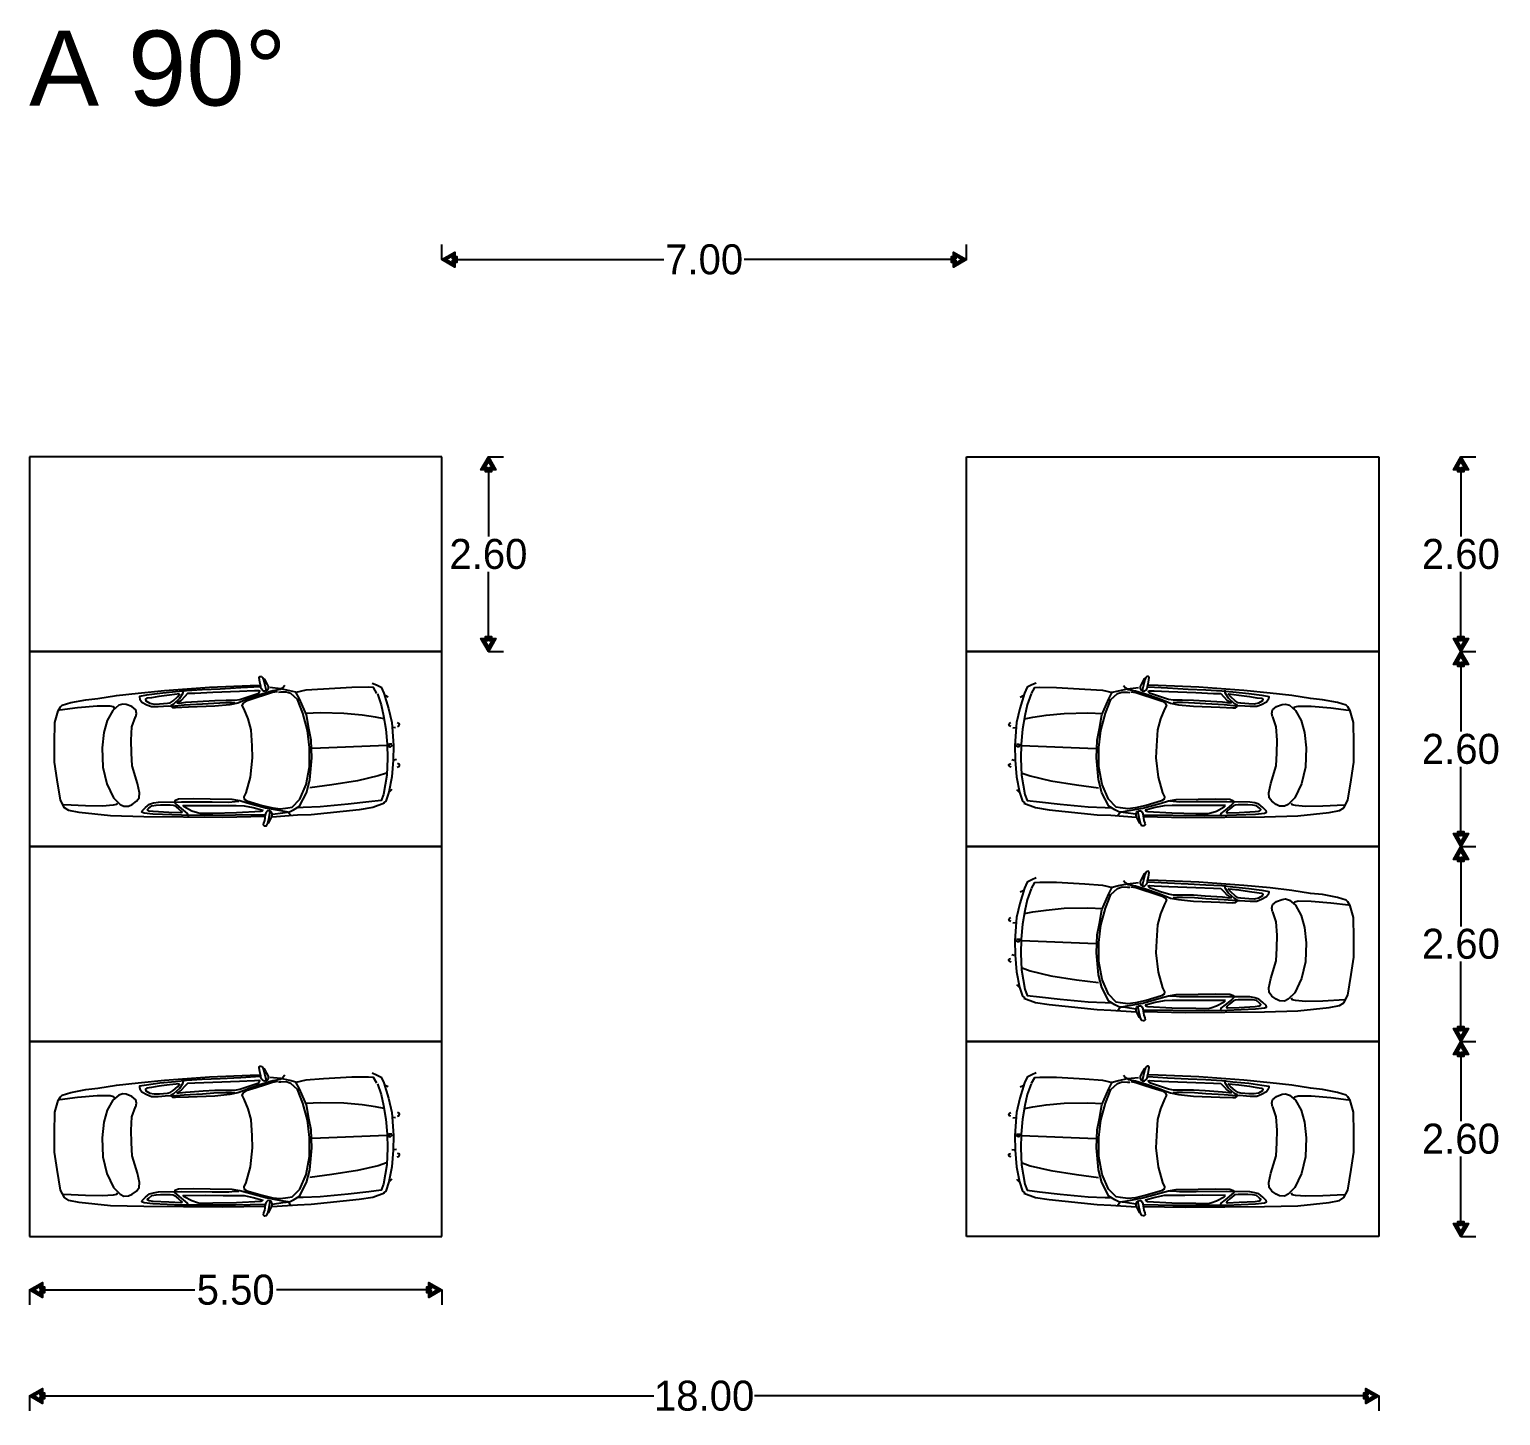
# Model space of a CAD drawing. Header units: millimetres. Extents: x 1475 to 1614, y 937 to 997.
# Drawn here: x 1485.83 to 1505.46, y 943.54 to 962.03 of the extents above; entities that cross this region are included whole.
import ezdxf

# ---------------------------------------------------------------- set-up
doc = ezdxf.new("R2010")
doc.units = ezdxf.units.MM
doc.styles.add('Century Gothic', font='GOTHIC.TTF')
doc.styles.get("Standard").update_dxf_attribs({"font": 'arial.ttf'})
doc.dimstyles.new('Mgc', dxfattribs={"dimscale": 50, "dimtxt": 0.008, "dimasz": 0.004, "dimexe": 0.004, "dimexo": 0, "dimgap": 0.0005, "dimtad": 0, "dimtih": 1, "dimtoh": 1, "dimzin": 1, "dimdsep": 46, "dimtxsty": 'Century Gothic', "dimblk": 'Flecha', "dimcen": 0, "dimclrd": 1, "dimclre": 1, "dimclrt": 256, "dimadec": 1, "dimazin": 0, "dimtfac": 1, "dimtofl": 0, "dimtmove": 0, "dimatfit": 3, "dimldrblk": 'Flecha', "dimfxl": 0, "dimfxlon": 1, "dimtolj": 1, "dimlwd": -1, "dimlwe": -1, "dimarcsym": 0})

# ---------------------------------------------------------------- blocks, each defined once
blk = doc.blocks.new('Flecha')
blk.add_hatch(color=256).paths.add_polyline_path([(-0.716, 0.05), (-1, 0.05), (-1, 0.2), (-0.866, 0.2), (-0.866, 0.5), (0, 0), (-0.866, -0.5), (-0.866, -0.2), (-1, -0.2), (-1, -0.05), (-0.716, -0.05), (-0.716, -0.24), (-0.3, 0), (-0.716, 0.24)])
blk.add_lwpolyline([(-0.716, 0.05), (-1, 0.05), (-1, 0.2), (-0.866, 0.2), (-0.866, 0.5), (0, 0), (-0.866, -0.5), (-0.866, -0.2), (-1, -0.2), (-1, -0.05), (-0.716, -0.05), (-0.716, -0.24), (-0.3, 0), (-0.716, 0.24), (-0.716, 0.05)])
blk = doc.blocks.new('*D36')
at = {"color": 1, "transparency": 16777216}
for p, q in [((1491.333, 958.956), (1491.333, 959.156)), ((1498.333, 958.956), (1498.333, 959.156)), ((1491.533, 958.956), (1494.297, 958.956)), ((1498.133, 958.956), (1495.369, 958.956))]:
    blk.add_line(p, q, dxfattribs=at)
at = {"layer": 'Defpoints', "color": 0, "transparency": 16777216}
for p in [(1491.333, 958.956), (1498.333, 958.956), (1498.333, 958.956)]:
    blk.add_point(p, dxfattribs=at)
at = {"color": 1, "transparency": 16777216, "xscale": 0.2, "yscale": 0.2, "zscale": 0.2, "rotation": 180}
blk.add_blockref('Flecha', (1491.333, 958.956), dxfattribs=at)
at = {"color": 1, "transparency": 16777216, "xscale": 0.2, "yscale": 0.2, "zscale": 0.2}
blk.add_blockref('Flecha', (1498.333, 958.956), dxfattribs=at)
at = {"transparency": 16777216, "insert": (1494.833, 958.956), "char_height": 0.4, "attachment_point": 5, "style": 'Century Gothic'}
blk.add_mtext('\\A1;7.00', dxfattribs=at)
blk = doc.blocks.new('*D37')
at = {"color": 1, "transparency": 16777216}
for p, q in [((1491.955, 956.326), (1492.155, 956.326)), ((1491.955, 956.126), (1491.955, 955.261)), ((1491.955, 953.926), (1491.955, 954.791)), ((1491.955, 953.726), (1492.155, 953.726))]:
    blk.add_line(p, q, dxfattribs=at)
at = {"layer": 'Defpoints', "color": 0, "transparency": 16777216}
for p in [(1491.333, 956.326), (1491.333, 953.726), (1491.955, 953.726)]:
    blk.add_point(p, dxfattribs=at)
at = {"color": 1, "transparency": 16777216, "xscale": 0.2, "yscale": 0.2, "zscale": 0.2}
for p, rotation in [((1491.955, 956.326), 90), ((1491.955, 953.726), 270)]:
    blk.add_blockref('Flecha', p, dxfattribs=dict(at, rotation=rotation))
at = {"transparency": 16777216, "insert": (1491.955, 955.026), "char_height": 0.4, "attachment_point": 5, "style": 'Century Gothic'}
blk.add_mtext('\\A1;2.60', dxfattribs=at)
blk = doc.blocks.new('*D38')
at = {"color": 1, "transparency": 16777216}
for p, q in [((1485.833, 945.212), (1485.833, 945.012)), ((1486.033, 945.212), (1488.039, 945.212)), ((1491.133, 945.212), (1489.128, 945.212)), ((1491.333, 945.212), (1491.333, 945.012))]:
    blk.add_line(p, q, dxfattribs=at)
at = {"layer": 'Defpoints', "color": 0, "transparency": 16777216}
for p in [(1485.833, 945.926), (1491.333, 945.926), (1491.333, 945.212)]:
    blk.add_point(p, dxfattribs=at)
at = {"color": 1, "transparency": 16777216, "xscale": 0.2, "yscale": 0.2, "zscale": 0.2, "rotation": 180}
blk.add_blockref('Flecha', (1485.833, 945.212), dxfattribs=at)
at = {"color": 1, "transparency": 16777216, "xscale": 0.2, "yscale": 0.2, "zscale": 0.2}
blk.add_blockref('Flecha', (1491.333, 945.212), dxfattribs=at)
at = {"transparency": 16777216, "insert": (1488.583, 945.212), "char_height": 0.4, "attachment_point": 5, "style": 'Century Gothic'}
blk.add_mtext('\\A1;5.50', dxfattribs=at)
blk = doc.blocks.new('*D39')
at = {"color": 1, "transparency": 16777216}
for p, q in [((1485.833, 943.798), (1485.833, 943.598)), ((1486.033, 943.798), (1494.163, 943.798)), ((1503.633, 943.798), (1495.504, 943.798)), ((1503.833, 943.798), (1503.833, 943.598))]:
    blk.add_line(p, q, dxfattribs=at)
at = {"layer": 'Defpoints', "color": 0, "transparency": 16777216}
for p in [(1485.833, 945.926), (1503.833, 945.926), (1503.833, 943.798)]:
    blk.add_point(p, dxfattribs=at)
at = {"color": 1, "transparency": 16777216, "xscale": 0.2, "yscale": 0.2, "zscale": 0.2, "rotation": 180}
blk.add_blockref('Flecha', (1485.833, 943.798), dxfattribs=at)
at = {"color": 1, "transparency": 16777216, "xscale": 0.2, "yscale": 0.2, "zscale": 0.2}
blk.add_blockref('Flecha', (1503.833, 943.798), dxfattribs=at)
at = {"transparency": 16777216, "insert": (1494.833, 943.798), "char_height": 0.4, "attachment_point": 5, "style": 'Century Gothic'}
blk.add_mtext('\\A1;18.00', dxfattribs=at)
blk = doc.blocks.new('*D40')
at = {"color": 1, "transparency": 16777216}
for p, q in [((1504.929, 956.326), (1505.129, 956.326)), ((1504.929, 956.126), (1504.929, 955.261)), ((1504.929, 953.926), (1504.929, 954.791)), ((1504.929, 953.726), (1505.129, 953.726))]:
    blk.add_line(p, q, dxfattribs=at)
at = {"layer": 'Defpoints', "color": 0, "transparency": 16777216}
for p in [(1503.833, 956.326), (1503.833, 953.726), (1504.929, 953.726)]:
    blk.add_point(p, dxfattribs=at)
at = {"color": 1, "transparency": 16777216, "xscale": 0.2, "yscale": 0.2, "zscale": 0.2}
for p, rotation in [((1504.929, 956.326), 90), ((1504.929, 953.726), 270)]:
    blk.add_blockref('Flecha', p, dxfattribs=dict(at, rotation=rotation))
at = {"transparency": 16777216, "insert": (1504.929, 955.026), "char_height": 0.4, "attachment_point": 5, "style": 'Century Gothic'}
blk.add_mtext('\\A1;2.60', dxfattribs=at)
blk = doc.blocks.new('*D41')
at = {"color": 1, "transparency": 16777216}
for p, q in [((1504.929, 953.726), (1505.129, 953.726)), ((1504.929, 953.526), (1504.929, 952.661)), ((1504.929, 951.326), (1504.929, 952.191)), ((1504.929, 951.126), (1505.129, 951.126))]:
    blk.add_line(p, q, dxfattribs=at)
at = {"layer": 'Defpoints', "color": 0, "transparency": 16777216}
for p in [(1503.833, 953.726), (1503.833, 951.126), (1504.929, 951.126)]:
    blk.add_point(p, dxfattribs=at)
at = {"color": 1, "transparency": 16777216, "xscale": 0.2, "yscale": 0.2, "zscale": 0.2}
for p, rotation in [((1504.929, 953.726), 90), ((1504.929, 951.126), 270)]:
    blk.add_blockref('Flecha', p, dxfattribs=dict(at, rotation=rotation))
at = {"transparency": 16777216, "insert": (1504.929, 952.426), "char_height": 0.4, "attachment_point": 5, "style": 'Century Gothic'}
blk.add_mtext('\\A1;2.60', dxfattribs=at)
blk = doc.blocks.new('*D42')
at = {"color": 1, "transparency": 16777216}
for p, q in [((1504.929, 951.126), (1505.129, 951.126)), ((1504.929, 950.926), (1504.929, 950.061)), ((1504.929, 948.726), (1504.929, 949.591)), ((1504.929, 948.526), (1505.129, 948.526))]:
    blk.add_line(p, q, dxfattribs=at)
at = {"layer": 'Defpoints', "color": 0, "transparency": 16777216}
for p in [(1503.833, 951.126), (1503.833, 948.526), (1504.929, 948.526)]:
    blk.add_point(p, dxfattribs=at)
at = {"color": 1, "transparency": 16777216, "xscale": 0.2, "yscale": 0.2, "zscale": 0.2}
for p, rotation in [((1504.929, 951.126), 90), ((1504.929, 948.526), 270)]:
    blk.add_blockref('Flecha', p, dxfattribs=dict(at, rotation=rotation))
at = {"transparency": 16777216, "insert": (1504.929, 949.826), "char_height": 0.4, "attachment_point": 5, "style": 'Century Gothic'}
blk.add_mtext('\\A1;2.60', dxfattribs=at)
blk = doc.blocks.new('*D43')
at = {"color": 1, "transparency": 16777216}
for p, q in [((1504.929, 948.526), (1505.129, 948.526)), ((1504.929, 948.326), (1504.929, 947.461)), ((1504.929, 946.126), (1504.929, 946.991)), ((1504.929, 945.926), (1505.129, 945.926))]:
    blk.add_line(p, q, dxfattribs=at)
at = {"layer": 'Defpoints', "color": 0, "transparency": 16777216}
for p in [(1503.833, 948.526), (1503.833, 945.926), (1504.929, 945.926)]:
    blk.add_point(p, dxfattribs=at)
at = {"color": 1, "transparency": 16777216, "xscale": 0.2, "yscale": 0.2, "zscale": 0.2}
for p, rotation in [((1504.929, 948.526), 90), ((1504.929, 945.926), 270)]:
    blk.add_blockref('Flecha', p, dxfattribs=dict(at, rotation=rotation))
at = {"transparency": 16777216, "insert": (1504.929, 947.226), "char_height": 0.4, "attachment_point": 5, "style": 'Century Gothic'}
blk.add_mtext('\\A1;2.60', dxfattribs=at)

msp = doc.modelspace()

# ---------------------------------------------------------------- linework, layer by layer
for p, q in [((1491.333, 956.326), (1485.833, 956.326)), ((1485.833, 956.326), (1485.833, 953.726)), ((1491.333, 953.726), (1491.333, 956.326)), ((1498.333, 956.326), (1503.833, 956.326)), ((1498.333, 953.726), (1498.333, 956.326)), ((1503.833, 956.326), (1503.833, 953.726)), ((1485.833, 953.726), (1491.333, 953.726)), ((1491.333, 953.726), (1485.833, 953.726)), ((1485.833, 953.726), (1485.833, 951.126)), ((1491.333, 951.126), (1491.333, 953.726)), ((1503.833, 953.726), (1498.333, 953.726)), ((1498.333, 953.726), (1503.833, 953.726)), ((1498.333, 951.126), (1498.333, 953.726)), ((1503.833, 953.726), (1503.833, 951.126)), ((1485.833, 951.126), (1491.333, 951.126)), ((1491.333, 951.126), (1485.833, 951.126)), ((1485.833, 951.126), (1485.833, 948.526)), ((1491.333, 948.526), (1491.333, 951.126)), ((1503.833, 951.126), (1498.333, 951.126)), ((1498.333, 951.126), (1503.833, 951.126)), ((1498.333, 948.526), (1498.333, 951.126)), ((1503.833, 951.126), (1503.833, 948.526)), ((1485.833, 948.526), (1491.333, 948.526)), ((1491.333, 948.526), (1485.833, 948.526)), ((1485.833, 948.526), (1485.833, 945.926)), ((1491.333, 945.926), (1491.333, 948.526)), ((1503.833, 948.526), (1498.333, 948.526)), ((1498.333, 948.526), (1503.833, 948.526)), ((1498.333, 945.926), (1498.333, 948.526)), ((1503.833, 948.526), (1503.833, 945.926)), ((1485.833, 945.926), (1491.333, 945.926)), ((1503.833, 945.926), (1498.333, 945.926))]:
    msp.add_line(p, q)
at = {"color": 0, "linetype": 'ByBlock'}
for points in [[(1488.949, 953.368), (1488.966, 953.357), (1488.982, 953.326), (1489.003, 953.288), (1489.016, 953.259), (1489.015, 953.232), (1489.007, 953.214), (1488.99, 953.202), (1488.971, 953.197), (1488.957, 953.199), (1488.941, 953.213), (1488.928, 953.229), (1488.92, 953.248), (1488.917, 953.266), (1488.907, 953.319), (1488.896, 953.38), (1488.899, 953.39), (1488.904, 953.395), (1488.917, 953.394), (1488.928, 953.392), (1488.942, 953.382), (1488.946, 953.372), (1488.955, 953.348), (1488.973, 953.276), (1488.985, 953.225), (1488.987, 953.203)], [(1500.718, 953.368), (1500.701, 953.357), (1500.685, 953.326), (1500.664, 953.288), (1500.65, 953.259), (1500.652, 953.232), (1500.66, 953.214), (1500.677, 953.202), (1500.696, 953.197), (1500.71, 953.199), (1500.726, 953.213), (1500.739, 953.229), (1500.746, 953.248), (1500.75, 953.266), (1500.76, 953.319), (1500.771, 953.38), (1500.768, 953.39), (1500.763, 953.395), (1500.75, 953.394), (1500.739, 953.392), (1500.725, 953.382), (1500.721, 953.372), (1500.712, 953.348), (1500.694, 953.276), (1500.682, 953.225), (1500.68, 953.203)], [(1488.972, 951.526), (1488.412, 951.513), (1487.358, 951.522), (1486.914, 951.535), (1486.494, 951.579), (1486.359, 951.605), (1486.299, 951.643), (1486.245, 951.743), (1486.201, 952.017), (1486.166, 952.25), (1486.164, 952.505), (1486.17, 952.781), (1486.214, 952.936), (1486.245, 952.989), (1486.269, 953.01), (1486.385, 953.045), (1486.584, 953.084), (1486.742, 953.101), (1486.992, 953.141), (1487.283, 953.173), (1487.633, 953.208), (1488.233, 953.252), (1488.776, 953.274), (1488.91, 953.279)], [(1488.912, 953.257), (1488.652, 953.242), (1488.377, 953.226), (1488.138, 953.217), (1487.928, 953.204), (1487.782, 953.189), (1487.569, 953.168), (1487.394, 953.143), (1487.302, 953.127), (1487.299, 953.118), (1487.304, 953.092), (1487.33, 953.053), (1487.396, 953.017), (1487.458, 952.993), (1487.551, 952.992), (1487.693, 953.003), (1487.733, 953), (1487.896, 953.015), (1488.139, 953.029), (1488.292, 953.04), (1488.453, 953.046), (1488.528, 953.045), (1488.578, 953.042)], [(1487.833, 953.161), (1487.702, 953.147), (1487.559, 953.128), (1487.46, 953.111), (1487.396, 953.104), (1487.382, 953.09), (1487.383, 953.069), (1487.438, 953.036), (1487.496, 953.025), (1487.567, 953.028), (1487.674, 953.037), (1487.709, 953.043), (1487.748, 953.07), (1487.806, 953.121), (1487.84, 953.161)], [(1489.237, 953.274), (1489.213, 953.243), (1489.175, 953.219), (1489.079, 953.202), (1488.931, 953.157), (1488.775, 953.103), (1488.673, 953.064), (1488.61, 953.039), (1488.507, 953.018), (1488.304, 952.997), (1487.955, 952.983), (1487.78, 952.976), (1487.744, 952.978), (1487.729, 952.991), (1487.721, 953.012), (1487.756, 953.031), (1487.839, 953.104), (1487.879, 953.167), (1487.885, 953.198), (1487.881, 953.215)], [(1487.94, 953.165), (1487.906, 953.129), (1487.855, 953.075), (1487.802, 953.042), (1487.831, 953.039), (1487.916, 953.051), (1488.148, 953.065), (1488.305, 953.075), (1488.455, 953.077), (1488.573, 953.077), (1488.64, 953.089), (1488.746, 953.123), (1488.894, 953.173), (1488.907, 953.2), (1488.893, 953.204), (1488.832, 953.201), (1488.632, 953.193), (1488.276, 953.179), (1488.037, 953.169), (1487.94, 953.165)], [(1489.142, 953.19), (1489.073, 953.179), (1488.967, 953.144), (1488.855, 953.109), (1488.725, 953.065), (1488.681, 953.04), (1488.664, 953.009), (1488.691, 952.956), (1488.747, 952.827), (1488.784, 952.683), (1488.799, 952.468), (1488.805, 952.307), (1488.778, 952.052), (1488.717, 951.842), (1488.694, 951.787), (1488.695, 951.756), (1488.734, 951.735), (1488.938, 951.674), (1489.078, 951.641), (1489.179, 951.629), (1489.279, 951.642), (1489.336, 951.651), (1489.439, 951.756), (1489.525, 951.951), (1489.566, 952.191), (1489.568, 952.445), (1489.54, 952.675), (1489.481, 952.903), (1489.41, 953.085), (1489.319, 953.166), (1489.255, 953.186), (1489.186, 953.184), (1489.154, 953.182)], [(1489.075, 951.556), (1489.213, 951.577), (1489.3, 951.588), (1489.356, 951.614), (1489.436, 951.663), (1489.529, 951.844), (1489.573, 952.015), (1489.599, 952.308), (1489.589, 952.546), (1489.558, 952.699), (1489.526, 952.882), (1489.435, 953.094), (1489.387, 953.184), (1489.305, 953.204), (1489.184, 953.23), (1489.039, 953.247)], [(1490.468, 953.168), (1490.42, 953.247), (1490.354, 953.251), (1490.134, 953.249), (1489.756, 953.227), (1489.52, 953.211), (1489.384, 953.179)], [(1490.473, 953.162), (1490.523, 953.016), (1490.556, 952.87), (1490.586, 952.69), (1490.605, 952.489), (1490.607, 952.301), (1490.599, 952.079), (1490.555, 951.822), (1490.525, 951.74), (1490.361, 951.72), (1490.082, 951.689), (1489.709, 951.654), (1489.484, 951.645), (1489.418, 951.642)], [(1490.402, 953.307), (1490.463, 953.282), (1490.525, 953.251), (1490.561, 953.172), (1490.624, 952.967), (1490.665, 952.78), (1490.688, 952.472), (1490.685, 952.277), (1490.666, 952.055), (1490.625, 951.852), (1490.586, 951.729), (1490.554, 951.708)], [(1490.618, 953.12), (1490.579, 953.139)], [(1499.265, 953.307), (1499.204, 953.282), (1499.142, 953.251), (1499.106, 953.172), (1499.043, 952.967), (1499.002, 952.78), (1498.979, 952.472), (1498.982, 952.277), (1499.001, 952.055), (1499.042, 951.852), (1499.081, 951.729), (1499.113, 951.708)], [(1499.049, 953.12), (1499.088, 953.139)], [(1499.194, 953.162), (1499.144, 953.016), (1499.11, 952.87), (1499.081, 952.69), (1499.062, 952.489), (1499.06, 952.301), (1499.068, 952.079), (1499.112, 951.822), (1499.142, 951.74), (1499.306, 951.72), (1499.585, 951.689), (1499.958, 951.654), (1500.183, 951.645), (1500.249, 951.642)], [(1499.199, 953.168), (1499.246, 953.247), (1499.312, 953.251), (1499.532, 953.249), (1499.911, 953.227), (1500.147, 953.211), (1500.283, 953.179)], [(1500.592, 951.556), (1500.454, 951.577), (1500.367, 951.588), (1500.311, 951.614), (1500.231, 951.663), (1500.137, 951.844), (1500.094, 952.015), (1500.068, 952.308), (1500.077, 952.546), (1500.109, 952.699), (1500.141, 952.882), (1500.232, 953.094), (1500.279, 953.184), (1500.362, 953.204), (1500.483, 953.23), (1500.628, 953.247)], [(1500.525, 953.19), (1500.594, 953.179), (1500.7, 953.144), (1500.812, 953.109), (1500.942, 953.065), (1500.985, 953.04), (1501.003, 953.009), (1500.976, 952.956), (1500.92, 952.827), (1500.883, 952.683), (1500.868, 952.468), (1500.861, 952.307), (1500.889, 952.052), (1500.95, 951.842), (1500.973, 951.787), (1500.972, 951.756), (1500.933, 951.735), (1500.729, 951.674), (1500.589, 951.641), (1500.488, 951.629), (1500.387, 951.642), (1500.331, 951.651), (1500.228, 951.756), (1500.142, 951.951), (1500.101, 952.191), (1500.098, 952.445), (1500.127, 952.675), (1500.186, 952.903), (1500.257, 953.085), (1500.348, 953.166), (1500.412, 953.186), (1500.481, 953.184), (1500.512, 953.182)], [(1500.43, 953.274), (1500.454, 953.243), (1500.492, 953.219), (1500.588, 953.202), (1500.736, 953.157), (1500.891, 953.103), (1500.993, 953.064), (1501.057, 953.039), (1501.16, 953.018), (1501.362, 952.997), (1501.712, 952.983), (1501.887, 952.976), (1501.923, 952.978), (1501.938, 952.991), (1501.946, 953.012), (1501.911, 953.031), (1501.828, 953.104), (1501.787, 953.167), (1501.781, 953.198), (1501.786, 953.215)], [(1500.695, 951.526), (1501.255, 951.513), (1502.309, 951.522), (1502.753, 951.535), (1503.173, 951.579), (1503.308, 951.605), (1503.368, 951.643), (1503.422, 951.743), (1503.466, 952.017), (1503.501, 952.25), (1503.503, 952.505), (1503.497, 952.781), (1503.453, 952.936), (1503.422, 952.989), (1503.397, 953.01), (1503.282, 953.045), (1503.083, 953.084), (1502.925, 953.101), (1502.675, 953.141), (1502.384, 953.173), (1502.034, 953.208), (1501.434, 953.252), (1500.891, 953.274), (1500.757, 953.279)], [(1500.755, 953.257), (1501.015, 953.242), (1501.289, 953.226), (1501.528, 953.217), (1501.739, 953.204), (1501.885, 953.189), (1502.098, 953.168), (1502.272, 953.143), (1502.365, 953.127), (1502.368, 953.118), (1502.363, 953.092), (1502.337, 953.053), (1502.271, 953.017), (1502.209, 952.993), (1502.116, 952.992), (1501.974, 953.003), (1501.934, 953), (1501.771, 953.015), (1501.528, 953.029), (1501.375, 953.04), (1501.214, 953.046), (1501.139, 953.045), (1501.089, 953.042)], [(1501.727, 953.165), (1501.761, 953.129), (1501.812, 953.075), (1501.865, 953.042), (1501.836, 953.039), (1501.751, 953.051), (1501.519, 953.065), (1501.362, 953.075), (1501.212, 953.077), (1501.094, 953.077), (1501.027, 953.089), (1500.921, 953.123), (1500.773, 953.173), (1500.759, 953.2), (1500.774, 953.204), (1500.835, 953.201), (1501.034, 953.193), (1501.391, 953.179), (1501.63, 953.169), (1501.727, 953.165)], [(1501.834, 953.161), (1501.965, 953.147), (1502.107, 953.128), (1502.207, 953.111), (1502.271, 953.104), (1502.285, 953.09), (1502.284, 953.069), (1502.229, 953.036), (1502.171, 953.025), (1502.1, 953.028), (1501.993, 953.037), (1501.957, 953.043), (1501.919, 953.07), (1501.861, 953.121), (1501.826, 953.161)], [(1486.968, 952.969), (1486.951, 952.988), (1486.908, 953), (1486.735, 952.999), (1486.472, 952.976), (1486.236, 952.946)], [(1487.253, 952.855), (1487.262, 952.902), (1487.25, 952.948), (1487.199, 952.992), (1487.122, 953.021), (1487.079, 953.026), (1487.026, 953.011), (1486.942, 952.942), (1486.867, 952.807), (1486.825, 952.647), (1486.8, 952.442), (1486.811, 952.186), (1486.863, 951.964), (1486.951, 951.776), (1487.041, 951.688), (1487.091, 951.663), (1487.155, 951.666), (1487.203, 951.688), (1487.261, 951.73), (1487.297, 951.777), (1487.299, 951.843), (1487.273, 951.967), (1487.204, 952.201), (1487.192, 952.372), (1487.19, 952.543), (1487.199, 952.722), (1487.248, 952.855)], [(1502.414, 952.855), (1502.405, 952.902), (1502.417, 952.948), (1502.468, 952.992), (1502.544, 953.021), (1502.588, 953.026), (1502.641, 953.011), (1502.724, 952.942), (1502.8, 952.807), (1502.842, 952.647), (1502.866, 952.442), (1502.856, 952.186), (1502.804, 951.964), (1502.715, 951.776), (1502.625, 951.688), (1502.576, 951.663), (1502.511, 951.666), (1502.464, 951.688), (1502.406, 951.73), (1502.37, 951.777), (1502.368, 951.843), (1502.394, 951.967), (1502.463, 952.201), (1502.475, 952.372), (1502.476, 952.543), (1502.467, 952.722), (1502.419, 952.855)], [(1502.699, 952.969), (1502.716, 952.988), (1502.759, 953), (1502.932, 952.999), (1503.195, 952.976), (1503.431, 952.946)], [(1490.562, 952.831), (1490.448, 952.853), (1490.27, 952.879), (1490.028, 952.902), (1489.717, 952.909), (1489.514, 952.9)], [(1490.744, 952.727), (1490.76, 952.734), (1490.77, 952.754), (1490.758, 952.767), (1490.741, 952.78)], [(1498.923, 952.727), (1498.907, 952.734), (1498.897, 952.754), (1498.909, 952.767), (1498.925, 952.78)], [(1499.105, 952.831), (1499.218, 952.853), (1499.396, 952.879), (1499.638, 952.902), (1499.95, 952.909), (1500.153, 952.9)], [(1490.717, 952.708), (1490.673, 952.713)], [(1498.95, 952.708), (1498.994, 952.713)], [(1490.598, 952.473), (1489.602, 952.433)], [(1490.665, 952.49), (1490.638, 952.489), (1490.627, 952.488), (1490.628, 952.468), (1490.634, 952.455), (1490.65, 952.456), (1490.666, 952.47), (1490.666, 952.483)], [(1499.001, 952.49), (1499.029, 952.489), (1499.04, 952.488), (1499.039, 952.468), (1499.033, 952.455), (1499.017, 952.456), (1499.001, 952.47), (1499.001, 952.483)], [(1499.069, 952.473), (1500.065, 952.433)], [(1490.729, 952.286), (1490.696, 952.278)], [(1490.738, 952.185), (1490.76, 952.193), (1490.77, 952.207), (1490.77, 952.22), (1490.758, 952.226), (1490.742, 952.233)], [(1498.929, 952.185), (1498.907, 952.193), (1498.897, 952.207), (1498.897, 952.22), (1498.909, 952.226), (1498.925, 952.233)], [(1498.938, 952.286), (1498.971, 952.278)], [(1490.593, 952.106), (1490.484, 952.068), (1490.207, 952.003), (1489.868, 951.949), (1489.572, 951.91)], [(1499.074, 952.106), (1499.182, 952.068), (1499.46, 952.003), (1499.799, 951.949), (1500.094, 951.91)], [(1489.319, 951.536), (1489.283, 951.585), (1489.192, 951.6), (1488.983, 951.638), (1488.738, 951.706), (1488.638, 951.735), (1488.536, 951.753), (1488.244, 951.756), (1488.014, 951.76), (1487.821, 951.757), (1487.773, 951.737), (1487.766, 951.713), (1487.798, 951.682), (1487.884, 951.612), (1487.938, 951.568), (1487.943, 951.545), (1487.947, 951.527)], [(1490.668, 951.887), (1490.63, 951.852)], [(1498.999, 951.887), (1499.036, 951.852)], [(1500.348, 951.536), (1500.384, 951.585), (1500.475, 951.6), (1500.684, 951.638), (1500.929, 951.706), (1501.028, 951.735), (1501.131, 951.753), (1501.422, 951.756), (1501.653, 951.76), (1501.846, 951.757), (1501.894, 951.737), (1501.901, 951.713), (1501.869, 951.682), (1501.783, 951.612), (1501.728, 951.568), (1501.724, 951.545), (1501.719, 951.527)], [(1487.003, 951.706), (1486.993, 951.686), (1486.95, 951.677), (1486.805, 951.665), (1486.578, 951.669), (1486.292, 951.684)], [(1488.971, 951.549), (1488.582, 951.543), (1488.163, 951.54), (1487.86, 951.542), (1487.477, 951.559), (1487.36, 951.572), (1487.329, 951.585), (1487.336, 951.604), (1487.379, 951.647), (1487.434, 951.691), (1487.487, 951.707), (1487.554, 951.719), (1487.86, 951.722), (1488.268, 951.72), (1488.492, 951.719), (1488.578, 951.728), (1488.623, 951.729)], [(1489.012, 951.433), (1489.025, 951.444), (1489.059, 951.514), (1489.07, 951.544), (1489.069, 951.563), (1489.063, 951.584), (1489.052, 951.594), (1489.033, 951.601), (1489.013, 951.602), (1489.001, 951.596), (1488.991, 951.582), (1488.98, 951.56), (1488.974, 951.529), (1488.972, 951.503), (1488.967, 951.475), (1488.955, 951.439), (1488.951, 951.414), (1488.957, 951.405), (1488.964, 951.4), (1488.974, 951.401), (1488.993, 951.403), (1488.999, 951.41), (1489.013, 951.439), (1489.03, 951.511), (1489.045, 951.596)], [(1490.57, 951.702), (1490.414, 951.645), (1490.231, 951.617), (1489.589, 951.55), (1489.406, 951.543), (1489.072, 951.519)], [(1499.097, 951.702), (1499.253, 951.645), (1499.436, 951.617), (1500.077, 951.55), (1500.261, 951.543), (1500.595, 951.519)], [(1500.655, 951.433), (1500.642, 951.444), (1500.608, 951.514), (1500.596, 951.544), (1500.598, 951.563), (1500.603, 951.584), (1500.615, 951.594), (1500.634, 951.601), (1500.654, 951.602), (1500.666, 951.596), (1500.676, 951.582), (1500.687, 951.56), (1500.692, 951.529), (1500.695, 951.503), (1500.7, 951.475), (1500.712, 951.439), (1500.716, 951.414), (1500.71, 951.405), (1500.703, 951.4), (1500.693, 951.401), (1500.674, 951.403), (1500.668, 951.41), (1500.654, 951.439), (1500.637, 951.511), (1500.621, 951.596)], [(1500.696, 951.549), (1501.085, 951.543), (1501.504, 951.54), (1501.807, 951.542), (1502.189, 951.559), (1502.307, 951.572), (1502.338, 951.585), (1502.331, 951.604), (1502.287, 951.647), (1502.232, 951.691), (1502.18, 951.707), (1502.112, 951.719), (1501.806, 951.722), (1501.398, 951.72), (1501.175, 951.719), (1501.089, 951.728), (1501.043, 951.729)], [(1502.664, 951.706), (1502.674, 951.686), (1502.717, 951.677), (1502.862, 951.665), (1503.089, 951.669), (1503.375, 951.684)], [(1500.718, 950.768), (1500.701, 950.757), (1500.685, 950.726), (1500.664, 950.688), (1500.65, 950.659), (1500.652, 950.632), (1500.66, 950.614), (1500.677, 950.602), (1500.696, 950.597), (1500.71, 950.599), (1500.726, 950.613), (1500.739, 950.629), (1500.746, 950.648), (1500.75, 950.666), (1500.76, 950.719), (1500.771, 950.78), (1500.768, 950.79), (1500.763, 950.795), (1500.75, 950.794), (1500.739, 950.792), (1500.725, 950.782), (1500.721, 950.772), (1500.712, 950.748), (1500.694, 950.676), (1500.682, 950.625), (1500.68, 950.603)], [(1499.265, 950.707), (1499.204, 950.682), (1499.142, 950.651), (1499.106, 950.572), (1499.043, 950.367), (1499.002, 950.18), (1498.979, 949.872), (1498.982, 949.677), (1499.001, 949.455), (1499.042, 949.252), (1499.081, 949.129), (1499.113, 949.108)], [(1499.199, 950.568), (1499.246, 950.647), (1499.312, 950.651), (1499.532, 950.649), (1499.911, 950.627), (1500.147, 950.611), (1500.283, 950.579)], [(1500.592, 948.956), (1500.454, 948.977), (1500.367, 948.988), (1500.311, 949.014), (1500.231, 949.063), (1500.137, 949.244), (1500.094, 949.415), (1500.068, 949.708), (1500.077, 949.946), (1500.109, 950.099), (1500.141, 950.282), (1500.232, 950.494), (1500.279, 950.584), (1500.362, 950.604), (1500.483, 950.63), (1500.628, 950.647)], [(1500.525, 950.59), (1500.594, 950.579), (1500.7, 950.544), (1500.812, 950.509), (1500.942, 950.465), (1500.985, 950.44), (1501.003, 950.409), (1500.976, 950.356), (1500.92, 950.227), (1500.883, 950.083), (1500.868, 949.868), (1500.861, 949.707), (1500.889, 949.452), (1500.95, 949.242), (1500.973, 949.187), (1500.972, 949.156), (1500.933, 949.135), (1500.729, 949.074), (1500.589, 949.041), (1500.488, 949.029), (1500.387, 949.042), (1500.331, 949.051), (1500.228, 949.156), (1500.142, 949.351), (1500.101, 949.591), (1500.098, 949.845), (1500.127, 950.075), (1500.186, 950.303), (1500.257, 950.485), (1500.348, 950.566), (1500.412, 950.586), (1500.481, 950.584), (1500.512, 950.582)], [(1500.43, 950.674), (1500.454, 950.643), (1500.492, 950.619), (1500.588, 950.602), (1500.736, 950.557), (1500.891, 950.503), (1500.993, 950.464), (1501.057, 950.439), (1501.16, 950.418), (1501.362, 950.397), (1501.712, 950.383), (1501.887, 950.376), (1501.923, 950.378), (1501.938, 950.391), (1501.946, 950.412), (1501.911, 950.431), (1501.828, 950.504), (1501.787, 950.567), (1501.781, 950.598), (1501.786, 950.615)], [(1500.695, 948.926), (1501.255, 948.913), (1502.309, 948.922), (1502.753, 948.935), (1503.173, 948.979), (1503.308, 949.005), (1503.368, 949.043), (1503.422, 949.143), (1503.466, 949.417), (1503.501, 949.65), (1503.503, 949.905), (1503.497, 950.181), (1503.453, 950.336), (1503.422, 950.389), (1503.397, 950.41), (1503.282, 950.445), (1503.083, 950.484), (1502.925, 950.501), (1502.675, 950.541), (1502.384, 950.573), (1502.034, 950.608), (1501.434, 950.652), (1500.891, 950.674), (1500.757, 950.679)], [(1500.755, 950.657), (1501.015, 950.642), (1501.289, 950.626), (1501.528, 950.617), (1501.739, 950.604), (1501.885, 950.589), (1502.098, 950.568), (1502.272, 950.543), (1502.365, 950.527), (1502.368, 950.518), (1502.363, 950.492), (1502.337, 950.453), (1502.271, 950.417), (1502.209, 950.393), (1502.116, 950.392), (1501.974, 950.403), (1501.934, 950.4), (1501.771, 950.415), (1501.528, 950.429), (1501.375, 950.44), (1501.214, 950.446), (1501.139, 950.445), (1501.089, 950.442)], [(1501.727, 950.565), (1501.761, 950.529), (1501.812, 950.475), (1501.865, 950.442), (1501.836, 950.439), (1501.751, 950.451), (1501.519, 950.465), (1501.362, 950.475), (1501.212, 950.477), (1501.094, 950.477), (1501.027, 950.489), (1500.921, 950.523), (1500.773, 950.573), (1500.759, 950.6), (1500.774, 950.604), (1500.835, 950.601), (1501.034, 950.593), (1501.391, 950.579), (1501.63, 950.569), (1501.727, 950.565)], [(1499.049, 950.52), (1499.088, 950.539)], [(1499.194, 950.562), (1499.144, 950.416), (1499.11, 950.27), (1499.081, 950.09), (1499.062, 949.889), (1499.06, 949.701), (1499.068, 949.479), (1499.112, 949.222), (1499.142, 949.14), (1499.306, 949.12), (1499.585, 949.089), (1499.958, 949.054), (1500.183, 949.045), (1500.249, 949.042)], [(1501.834, 950.561), (1501.965, 950.547), (1502.107, 950.528), (1502.207, 950.511), (1502.271, 950.504), (1502.285, 950.49), (1502.284, 950.469), (1502.229, 950.436), (1502.171, 950.425), (1502.1, 950.428), (1501.993, 950.437), (1501.957, 950.443), (1501.919, 950.47), (1501.861, 950.521), (1501.826, 950.561)], [(1502.414, 950.255), (1502.405, 950.302), (1502.417, 950.348), (1502.468, 950.392), (1502.544, 950.421), (1502.588, 950.426), (1502.641, 950.411), (1502.724, 950.342), (1502.8, 950.207), (1502.842, 950.047), (1502.866, 949.842), (1502.856, 949.586), (1502.804, 949.364), (1502.715, 949.176), (1502.625, 949.088), (1502.576, 949.063), (1502.511, 949.066), (1502.464, 949.088), (1502.406, 949.13), (1502.37, 949.177), (1502.368, 949.243), (1502.394, 949.367), (1502.463, 949.601), (1502.475, 949.772), (1502.476, 949.943), (1502.467, 950.122), (1502.419, 950.255)], [(1502.699, 950.369), (1502.716, 950.388), (1502.759, 950.4), (1502.932, 950.399), (1503.195, 950.376), (1503.431, 950.346)], [(1498.923, 950.127), (1498.907, 950.134), (1498.897, 950.154), (1498.909, 950.167), (1498.925, 950.18)], [(1499.105, 950.231), (1499.218, 950.253), (1499.396, 950.279), (1499.638, 950.302), (1499.95, 950.309), (1500.153, 950.3)], [(1498.95, 950.108), (1498.994, 950.113)], [(1499.001, 949.89), (1499.029, 949.889), (1499.04, 949.888), (1499.039, 949.868), (1499.033, 949.855), (1499.017, 949.856), (1499.001, 949.87), (1499.001, 949.883)], [(1499.069, 949.873), (1500.065, 949.833)], [(1498.929, 949.585), (1498.907, 949.593), (1498.897, 949.607), (1498.897, 949.62), (1498.909, 949.626), (1498.925, 949.633)], [(1498.938, 949.686), (1498.971, 949.678)], [(1499.074, 949.506), (1499.182, 949.468), (1499.46, 949.403), (1499.799, 949.349), (1500.094, 949.31)], [(1498.999, 949.287), (1499.036, 949.252)], [(1499.097, 949.102), (1499.253, 949.045), (1499.436, 949.017), (1500.077, 948.95), (1500.261, 948.943), (1500.595, 948.919)], [(1500.348, 948.936), (1500.384, 948.985), (1500.475, 949), (1500.684, 949.038), (1500.929, 949.106), (1501.028, 949.135), (1501.131, 949.153), (1501.422, 949.156), (1501.653, 949.16), (1501.846, 949.157), (1501.894, 949.137), (1501.901, 949.113), (1501.869, 949.082), (1501.783, 949.012), (1501.728, 948.968), (1501.724, 948.945), (1501.719, 948.927)], [(1500.655, 948.833), (1500.642, 948.844), (1500.608, 948.914), (1500.596, 948.944), (1500.598, 948.963), (1500.603, 948.984), (1500.615, 948.994), (1500.634, 949.001), (1500.654, 949.002), (1500.666, 948.996), (1500.676, 948.982), (1500.687, 948.96), (1500.692, 948.929), (1500.695, 948.903), (1500.7, 948.875), (1500.712, 948.839), (1500.716, 948.814), (1500.71, 948.805), (1500.703, 948.8), (1500.693, 948.801), (1500.674, 948.803), (1500.668, 948.81), (1500.654, 948.839), (1500.637, 948.911), (1500.621, 948.996)], [(1500.696, 948.949), (1501.085, 948.943), (1501.504, 948.94), (1501.807, 948.942), (1502.189, 948.959), (1502.307, 948.972), (1502.338, 948.985), (1502.331, 949.004), (1502.287, 949.047), (1502.232, 949.091), (1502.18, 949.107), (1502.112, 949.119), (1501.806, 949.122), (1501.398, 949.12), (1501.175, 949.119), (1501.089, 949.128), (1501.043, 949.129)], [(1502.664, 949.106), (1502.674, 949.086), (1502.717, 949.077), (1502.862, 949.065), (1503.089, 949.069), (1503.375, 949.084)], [(1488.972, 946.326), (1488.412, 946.313), (1487.358, 946.322), (1486.914, 946.335), (1486.494, 946.379), (1486.359, 946.405), (1486.299, 946.443), (1486.245, 946.543), (1486.201, 946.817), (1486.166, 947.05), (1486.164, 947.305), (1486.17, 947.581), (1486.214, 947.736), (1486.245, 947.789), (1486.269, 947.81), (1486.385, 947.845), (1486.584, 947.884), (1486.742, 947.901), (1486.992, 947.941), (1487.283, 947.973), (1487.633, 948.008), (1488.233, 948.052), (1488.776, 948.074), (1488.91, 948.079)], [(1488.912, 948.057), (1488.652, 948.042), (1488.377, 948.026), (1488.138, 948.017), (1487.928, 948.004), (1487.782, 947.989), (1487.569, 947.968), (1487.394, 947.943), (1487.302, 947.927), (1487.299, 947.918), (1487.304, 947.892), (1487.33, 947.853), (1487.396, 947.817), (1487.458, 947.793), (1487.551, 947.792), (1487.693, 947.803), (1487.733, 947.8), (1487.896, 947.815), (1488.139, 947.829), (1488.292, 947.84), (1488.453, 947.846), (1488.528, 947.845), (1488.578, 947.842)], [(1489.237, 948.074), (1489.213, 948.043), (1489.175, 948.019), (1489.079, 948.002), (1488.931, 947.957), (1488.775, 947.903), (1488.673, 947.864), (1488.61, 947.839), (1488.507, 947.818), (1488.304, 947.797), (1487.955, 947.783), (1487.78, 947.776), (1487.744, 947.778), (1487.729, 947.791), (1487.721, 947.812), (1487.756, 947.831), (1487.839, 947.904), (1487.879, 947.967), (1487.885, 947.998), (1487.881, 948.015)], [(1488.949, 948.168), (1488.966, 948.157), (1488.982, 948.126), (1489.003, 948.088), (1489.016, 948.059), (1489.015, 948.032), (1489.007, 948.014), (1488.99, 948.002), (1488.971, 947.997), (1488.957, 947.999), (1488.941, 948.013), (1488.928, 948.029), (1488.92, 948.048), (1488.917, 948.066), (1488.907, 948.119), (1488.896, 948.18), (1488.899, 948.19), (1488.904, 948.195), (1488.917, 948.194), (1488.928, 948.192), (1488.942, 948.182), (1488.946, 948.172), (1488.955, 948.148), (1488.973, 948.076), (1488.985, 948.025), (1488.987, 948.003)], [(1489.075, 946.356), (1489.213, 946.377), (1489.3, 946.388), (1489.356, 946.414), (1489.436, 946.463), (1489.529, 946.644), (1489.573, 946.815), (1489.599, 947.108), (1489.589, 947.346), (1489.558, 947.499), (1489.526, 947.682), (1489.435, 947.894), (1489.387, 947.984), (1489.305, 948.004), (1489.184, 948.03), (1489.039, 948.047)], [(1490.468, 947.968), (1490.42, 948.047), (1490.354, 948.051), (1490.134, 948.049), (1489.756, 948.027), (1489.52, 948.011), (1489.384, 947.979)], [(1490.402, 948.107), (1490.463, 948.082), (1490.525, 948.051), (1490.561, 947.972), (1490.624, 947.767), (1490.665, 947.58), (1490.688, 947.272), (1490.685, 947.077), (1490.666, 946.855), (1490.625, 946.652), (1490.586, 946.529), (1490.554, 946.508)], [(1499.265, 948.107), (1499.204, 948.082), (1499.142, 948.051), (1499.106, 947.972), (1499.043, 947.767), (1499.002, 947.58), (1498.979, 947.272), (1498.982, 947.077), (1499.001, 946.855), (1499.042, 946.652), (1499.081, 946.529), (1499.113, 946.508)], [(1499.199, 947.968), (1499.246, 948.047), (1499.312, 948.051), (1499.532, 948.049), (1499.911, 948.027), (1500.147, 948.011), (1500.283, 947.979)], [(1500.592, 946.356), (1500.454, 946.377), (1500.367, 946.388), (1500.311, 946.414), (1500.231, 946.463), (1500.137, 946.644), (1500.094, 946.815), (1500.068, 947.108), (1500.077, 947.346), (1500.109, 947.499), (1500.141, 947.682), (1500.232, 947.894), (1500.279, 947.984), (1500.362, 948.004), (1500.483, 948.03), (1500.628, 948.047)], [(1500.43, 948.074), (1500.454, 948.043), (1500.492, 948.019), (1500.588, 948.002), (1500.736, 947.957), (1500.891, 947.903), (1500.993, 947.864), (1501.057, 947.839), (1501.16, 947.818), (1501.362, 947.797), (1501.712, 947.783), (1501.887, 947.776), (1501.923, 947.778), (1501.938, 947.791), (1501.946, 947.812), (1501.911, 947.831), (1501.828, 947.904), (1501.787, 947.967), (1501.781, 947.998), (1501.786, 948.015)], [(1500.718, 948.168), (1500.701, 948.157), (1500.685, 948.126), (1500.664, 948.088), (1500.65, 948.059), (1500.652, 948.032), (1500.66, 948.014), (1500.677, 948.002), (1500.696, 947.997), (1500.71, 947.999), (1500.726, 948.013), (1500.739, 948.029), (1500.746, 948.048), (1500.75, 948.066), (1500.76, 948.119), (1500.771, 948.18), (1500.768, 948.19), (1500.763, 948.195), (1500.75, 948.194), (1500.739, 948.192), (1500.725, 948.182), (1500.721, 948.172), (1500.712, 948.148), (1500.694, 948.076), (1500.682, 948.025), (1500.68, 948.003)], [(1500.695, 946.326), (1501.255, 946.313), (1502.309, 946.322), (1502.753, 946.335), (1503.173, 946.379), (1503.308, 946.405), (1503.368, 946.443), (1503.422, 946.543), (1503.466, 946.817), (1503.501, 947.05), (1503.503, 947.305), (1503.497, 947.581), (1503.453, 947.736), (1503.422, 947.789), (1503.397, 947.81), (1503.282, 947.845), (1503.083, 947.884), (1502.925, 947.901), (1502.675, 947.941), (1502.384, 947.973), (1502.034, 948.008), (1501.434, 948.052), (1500.891, 948.074), (1500.757, 948.079)], [(1500.755, 948.057), (1501.015, 948.042), (1501.289, 948.026), (1501.528, 948.017), (1501.739, 948.004), (1501.885, 947.989), (1502.098, 947.968), (1502.272, 947.943), (1502.365, 947.927), (1502.368, 947.918), (1502.363, 947.892), (1502.337, 947.853), (1502.271, 947.817), (1502.209, 947.793), (1502.116, 947.792), (1501.974, 947.803), (1501.934, 947.8), (1501.771, 947.815), (1501.528, 947.829), (1501.375, 947.84), (1501.214, 947.846), (1501.139, 947.845), (1501.089, 947.842)], [(1487.253, 947.655), (1487.262, 947.702), (1487.25, 947.748), (1487.199, 947.792), (1487.122, 947.821), (1487.079, 947.826), (1487.026, 947.811), (1486.942, 947.742), (1486.867, 947.607), (1486.825, 947.447), (1486.8, 947.242), (1486.811, 946.986), (1486.863, 946.764), (1486.951, 946.576), (1487.041, 946.488), (1487.091, 946.463), (1487.155, 946.466), (1487.203, 946.488), (1487.261, 946.53), (1487.297, 946.577), (1487.299, 946.643), (1487.273, 946.767), (1487.204, 947.001), (1487.192, 947.172), (1487.19, 947.343), (1487.199, 947.522), (1487.248, 947.655)], [(1487.833, 947.961), (1487.702, 947.947), (1487.559, 947.928), (1487.46, 947.911), (1487.396, 947.904), (1487.382, 947.89), (1487.383, 947.869), (1487.438, 947.836), (1487.496, 947.825), (1487.567, 947.828), (1487.674, 947.837), (1487.709, 947.843), (1487.748, 947.87), (1487.806, 947.921), (1487.84, 947.961)], [(1487.94, 947.965), (1487.906, 947.929), (1487.855, 947.875), (1487.802, 947.842), (1487.831, 947.839), (1487.916, 947.851), (1488.148, 947.865), (1488.305, 947.875), (1488.455, 947.877), (1488.573, 947.877), (1488.64, 947.889), (1488.746, 947.923), (1488.894, 947.973), (1488.907, 948), (1488.893, 948.004), (1488.832, 948.001), (1488.632, 947.993), (1488.276, 947.979), (1488.037, 947.969), (1487.94, 947.965)], [(1489.142, 947.99), (1489.073, 947.979), (1488.967, 947.944), (1488.855, 947.909), (1488.725, 947.865), (1488.681, 947.84), (1488.664, 947.809), (1488.691, 947.756), (1488.747, 947.627), (1488.784, 947.483), (1488.799, 947.268), (1488.805, 947.107), (1488.778, 946.852), (1488.717, 946.642), (1488.694, 946.587), (1488.695, 946.556), (1488.734, 946.535), (1488.938, 946.474), (1489.078, 946.441), (1489.179, 946.429), (1489.279, 946.442), (1489.336, 946.451), (1489.439, 946.556), (1489.525, 946.751), (1489.566, 946.991), (1489.568, 947.245), (1489.54, 947.475), (1489.481, 947.703), (1489.41, 947.885), (1489.319, 947.966), (1489.255, 947.986), (1489.186, 947.984), (1489.154, 947.982)], [(1490.473, 947.962), (1490.523, 947.816), (1490.556, 947.67), (1490.586, 947.49), (1490.605, 947.289), (1490.607, 947.101), (1490.599, 946.879), (1490.555, 946.622), (1490.525, 946.54), (1490.361, 946.52), (1490.082, 946.489), (1489.709, 946.454), (1489.484, 946.445), (1489.418, 946.442)], [(1490.618, 947.92), (1490.579, 947.939)], [(1499.049, 947.92), (1499.088, 947.939)], [(1499.194, 947.962), (1499.144, 947.816), (1499.11, 947.67), (1499.081, 947.49), (1499.062, 947.289), (1499.06, 947.101), (1499.068, 946.879), (1499.112, 946.622), (1499.142, 946.54), (1499.306, 946.52), (1499.585, 946.489), (1499.958, 946.454), (1500.183, 946.445), (1500.249, 946.442)], [(1500.525, 947.99), (1500.594, 947.979), (1500.7, 947.944), (1500.812, 947.909), (1500.942, 947.865), (1500.985, 947.84), (1501.003, 947.809), (1500.976, 947.756), (1500.92, 947.627), (1500.883, 947.483), (1500.868, 947.268), (1500.861, 947.107), (1500.889, 946.852), (1500.95, 946.642), (1500.973, 946.587), (1500.972, 946.556), (1500.933, 946.535), (1500.729, 946.474), (1500.589, 946.441), (1500.488, 946.429), (1500.387, 946.442), (1500.331, 946.451), (1500.228, 946.556), (1500.142, 946.751), (1500.101, 946.991), (1500.098, 947.245), (1500.127, 947.475), (1500.186, 947.703), (1500.257, 947.885), (1500.348, 947.966), (1500.412, 947.986), (1500.481, 947.984), (1500.512, 947.982)], [(1501.727, 947.965), (1501.761, 947.929), (1501.812, 947.875), (1501.865, 947.842), (1501.836, 947.839), (1501.751, 947.851), (1501.519, 947.865), (1501.362, 947.875), (1501.212, 947.877), (1501.094, 947.877), (1501.027, 947.889), (1500.921, 947.923), (1500.773, 947.973), (1500.759, 948), (1500.774, 948.004), (1500.835, 948.001), (1501.034, 947.993), (1501.391, 947.979), (1501.63, 947.969), (1501.727, 947.965)], [(1501.834, 947.961), (1501.965, 947.947), (1502.107, 947.928), (1502.207, 947.911), (1502.271, 947.904), (1502.285, 947.89), (1502.284, 947.869), (1502.229, 947.836), (1502.171, 947.825), (1502.1, 947.828), (1501.993, 947.837), (1501.957, 947.843), (1501.919, 947.87), (1501.861, 947.921), (1501.826, 947.961)], [(1502.414, 947.655), (1502.405, 947.702), (1502.417, 947.748), (1502.468, 947.792), (1502.544, 947.821), (1502.588, 947.826), (1502.641, 947.811), (1502.724, 947.742), (1502.8, 947.607), (1502.842, 947.447), (1502.866, 947.242), (1502.856, 946.986), (1502.804, 946.764), (1502.715, 946.576), (1502.625, 946.488), (1502.576, 946.463), (1502.511, 946.466), (1502.464, 946.488), (1502.406, 946.53), (1502.37, 946.577), (1502.368, 946.643), (1502.394, 946.767), (1502.463, 947.001), (1502.475, 947.172), (1502.476, 947.343), (1502.467, 947.522), (1502.419, 947.655)], [(1486.968, 947.769), (1486.951, 947.788), (1486.908, 947.8), (1486.735, 947.799), (1486.472, 947.776), (1486.236, 947.746)], [(1490.562, 947.631), (1490.448, 947.653), (1490.27, 947.679), (1490.028, 947.702), (1489.717, 947.709), (1489.514, 947.7)], [(1499.105, 947.631), (1499.218, 947.653), (1499.396, 947.679), (1499.638, 947.702), (1499.95, 947.709), (1500.153, 947.7)], [(1502.699, 947.769), (1502.716, 947.788), (1502.759, 947.8), (1502.932, 947.799), (1503.195, 947.776), (1503.431, 947.746)], [(1490.717, 947.508), (1490.673, 947.513)], [(1490.744, 947.527), (1490.76, 947.534), (1490.77, 947.554), (1490.758, 947.567), (1490.741, 947.58)], [(1498.923, 947.527), (1498.907, 947.534), (1498.897, 947.554), (1498.909, 947.567), (1498.925, 947.58)], [(1498.95, 947.508), (1498.994, 947.513)], [(1490.598, 947.273), (1489.602, 947.233)], [(1490.665, 947.29), (1490.638, 947.289), (1490.627, 947.288), (1490.628, 947.268), (1490.634, 947.255), (1490.65, 947.256), (1490.666, 947.27), (1490.666, 947.283)], [(1499.001, 947.29), (1499.029, 947.289), (1499.04, 947.288), (1499.039, 947.268), (1499.033, 947.255), (1499.017, 947.256), (1499.001, 947.27), (1499.001, 947.283)], [(1499.069, 947.273), (1500.065, 947.233)], [(1490.729, 947.086), (1490.696, 947.078)], [(1490.738, 946.985), (1490.76, 946.993), (1490.77, 947.007), (1490.77, 947.02), (1490.758, 947.026), (1490.742, 947.033)], [(1498.929, 946.985), (1498.907, 946.993), (1498.897, 947.007), (1498.897, 947.02), (1498.909, 947.026), (1498.925, 947.033)], [(1498.938, 947.086), (1498.971, 947.078)], [(1490.593, 946.906), (1490.484, 946.868), (1490.207, 946.803), (1489.868, 946.749), (1489.572, 946.71)], [(1499.074, 946.906), (1499.182, 946.868), (1499.46, 946.803), (1499.799, 946.749), (1500.094, 946.71)], [(1490.668, 946.687), (1490.63, 946.652)], [(1498.999, 946.687), (1499.036, 946.652)], [(1487.003, 946.506), (1486.993, 946.486), (1486.95, 946.477), (1486.805, 946.465), (1486.578, 946.469), (1486.292, 946.484)], [(1488.971, 946.349), (1488.582, 946.343), (1488.163, 946.34), (1487.86, 946.342), (1487.477, 946.359), (1487.36, 946.372), (1487.329, 946.385), (1487.336, 946.404), (1487.379, 946.447), (1487.434, 946.491), (1487.487, 946.507), (1487.554, 946.519), (1487.86, 946.522), (1488.268, 946.52), (1488.492, 946.519), (1488.578, 946.528), (1488.623, 946.529)], [(1489.319, 946.336), (1489.283, 946.385), (1489.192, 946.4), (1488.983, 946.438), (1488.738, 946.506), (1488.638, 946.535), (1488.536, 946.553), (1488.244, 946.556), (1488.014, 946.56), (1487.821, 946.557), (1487.773, 946.537), (1487.766, 946.513), (1487.798, 946.482), (1487.884, 946.412), (1487.938, 946.368), (1487.943, 946.345), (1487.947, 946.327)], [(1490.57, 946.502), (1490.414, 946.445), (1490.231, 946.417), (1489.589, 946.35), (1489.406, 946.343), (1489.072, 946.319)], [(1499.097, 946.502), (1499.253, 946.445), (1499.436, 946.417), (1500.077, 946.35), (1500.261, 946.343), (1500.595, 946.319)], [(1500.348, 946.336), (1500.384, 946.385), (1500.475, 946.4), (1500.684, 946.438), (1500.929, 946.506), (1501.028, 946.535), (1501.131, 946.553), (1501.422, 946.556), (1501.653, 946.56), (1501.846, 946.557), (1501.894, 946.537), (1501.901, 946.513), (1501.869, 946.482), (1501.783, 946.412), (1501.728, 946.368), (1501.724, 946.345), (1501.719, 946.327)], [(1500.696, 946.349), (1501.085, 946.343), (1501.504, 946.34), (1501.807, 946.342), (1502.189, 946.359), (1502.307, 946.372), (1502.338, 946.385), (1502.331, 946.404), (1502.287, 946.447), (1502.232, 946.491), (1502.18, 946.507), (1502.112, 946.519), (1501.806, 946.522), (1501.398, 946.52), (1501.175, 946.519), (1501.089, 946.528), (1501.043, 946.529)], [(1502.664, 946.506), (1502.674, 946.486), (1502.717, 946.477), (1502.862, 946.465), (1503.089, 946.469), (1503.375, 946.484)], [(1489.012, 946.233), (1489.025, 946.244), (1489.059, 946.314), (1489.07, 946.344), (1489.069, 946.363), (1489.063, 946.384), (1489.052, 946.394), (1489.033, 946.401), (1489.013, 946.402), (1489.001, 946.396), (1488.991, 946.382), (1488.98, 946.36), (1488.974, 946.329), (1488.972, 946.303), (1488.967, 946.275), (1488.955, 946.239), (1488.951, 946.214), (1488.957, 946.205), (1488.964, 946.2), (1488.974, 946.201), (1488.993, 946.203), (1488.999, 946.21), (1489.013, 946.239), (1489.03, 946.311), (1489.045, 946.396)], [(1500.655, 946.233), (1500.642, 946.244), (1500.608, 946.314), (1500.596, 946.344), (1500.598, 946.363), (1500.603, 946.384), (1500.615, 946.394), (1500.634, 946.401), (1500.654, 946.402), (1500.666, 946.396), (1500.676, 946.382), (1500.687, 946.36), (1500.692, 946.329), (1500.695, 946.303), (1500.7, 946.275), (1500.712, 946.239), (1500.716, 946.214), (1500.71, 946.205), (1500.703, 946.2), (1500.693, 946.201), (1500.674, 946.203), (1500.668, 946.21), (1500.654, 946.239), (1500.637, 946.311), (1500.621, 946.396)]]:
    msp.add_lwpolyline(points, dxfattribs=at)
for points in [[(1487.765, 951.673), (1487.822, 951.627), (1487.859, 951.591), (1487.865, 951.579), (1487.85, 951.574), (1487.693, 951.58), (1487.482, 951.592), (1487.427, 951.599), (1487.41, 951.609), (1487.406, 951.62), (1487.424, 951.637), (1487.463, 951.67), (1487.52, 951.679), (1487.58, 951.683), (1487.71, 951.682), (1487.748, 951.678)], [(1487.876, 951.671), (1488.186, 951.674), (1488.418, 951.672), (1488.591, 951.672), (1488.698, 951.669), (1488.816, 951.646), (1488.944, 951.609), (1488.936, 951.598), (1488.919, 951.591), (1488.592, 951.574), (1488.276, 951.568), (1488.109, 951.565), (1488.072, 951.574), (1487.996, 951.599), (1487.896, 951.655)], [(1501.791, 951.671), (1501.481, 951.674), (1501.248, 951.672), (1501.076, 951.672), (1500.969, 951.669), (1500.851, 951.646), (1500.723, 951.609), (1500.731, 951.598), (1500.748, 951.591), (1501.075, 951.574), (1501.391, 951.568), (1501.557, 951.565), (1501.595, 951.574), (1501.671, 951.599), (1501.771, 951.655)], [(1501.902, 951.673), (1501.845, 951.627), (1501.807, 951.591), (1501.802, 951.579), (1501.817, 951.574), (1501.973, 951.58), (1502.184, 951.592), (1502.24, 951.599), (1502.257, 951.609), (1502.261, 951.62), (1502.243, 951.637), (1502.204, 951.67), (1502.147, 951.679), (1502.087, 951.683), (1501.956, 951.682), (1501.919, 951.678)], [(1501.791, 949.071), (1501.481, 949.074), (1501.248, 949.072), (1501.076, 949.072), (1500.969, 949.069), (1500.851, 949.046), (1500.723, 949.009), (1500.731, 948.998), (1500.748, 948.991), (1501.075, 948.974), (1501.391, 948.968), (1501.557, 948.965), (1501.595, 948.974), (1501.671, 948.999), (1501.771, 949.055)], [(1501.902, 949.073), (1501.845, 949.027), (1501.807, 948.991), (1501.802, 948.979), (1501.817, 948.974), (1501.973, 948.98), (1502.184, 948.992), (1502.24, 948.999), (1502.257, 949.009), (1502.261, 949.02), (1502.243, 949.037), (1502.204, 949.07), (1502.147, 949.079), (1502.087, 949.083), (1501.956, 949.082), (1501.919, 949.078)], [(1487.765, 946.473), (1487.822, 946.427), (1487.859, 946.391), (1487.865, 946.379), (1487.85, 946.374), (1487.693, 946.38), (1487.482, 946.392), (1487.427, 946.399), (1487.41, 946.409), (1487.406, 946.42), (1487.424, 946.437), (1487.463, 946.47), (1487.52, 946.479), (1487.58, 946.483), (1487.71, 946.482), (1487.748, 946.478)], [(1487.876, 946.471), (1488.186, 946.474), (1488.418, 946.472), (1488.591, 946.472), (1488.698, 946.469), (1488.816, 946.446), (1488.944, 946.409), (1488.936, 946.398), (1488.919, 946.391), (1488.592, 946.374), (1488.276, 946.368), (1488.109, 946.365), (1488.072, 946.374), (1487.996, 946.399), (1487.896, 946.455)], [(1501.791, 946.471), (1501.481, 946.474), (1501.248, 946.472), (1501.076, 946.472), (1500.969, 946.469), (1500.851, 946.446), (1500.723, 946.409), (1500.731, 946.398), (1500.748, 946.391), (1501.075, 946.374), (1501.391, 946.368), (1501.557, 946.365), (1501.595, 946.374), (1501.671, 946.399), (1501.771, 946.455)], [(1501.902, 946.473), (1501.845, 946.427), (1501.807, 946.391), (1501.802, 946.379), (1501.817, 946.374), (1501.973, 946.38), (1502.184, 946.392), (1502.24, 946.399), (1502.257, 946.409), (1502.261, 946.42), (1502.243, 946.437), (1502.204, 946.47), (1502.147, 946.479), (1502.087, 946.483), (1501.956, 946.482), (1501.919, 946.478)]]:
    msp.add_lwpolyline(points, close=True, dxfattribs=at)

# ---------------------------------------------------------------- texts
at = {"insert": (1485.828, 962.01), "char_height": 1, "width": 8.86829, "attachment_point": 1}
msp.add_mtext('A 90°', dxfattribs=at)

# ---------------------------------------------------------------- dimensions: what is measured, and where the dimension line sits
for base, p1, p2, picture, middle in [((1498.333, 958.956), (1491.333, 958.956), (1498.333, 958.956), '*D36', (1494.833, 958.956)), ((1491.333, 945.212), (1485.833, 945.926), (1491.333, 945.926), '*D38', (1488.583, 945.212)), ((1503.833, 943.798), (1485.833, 945.926), (1503.833, 945.926), '*D39', (1494.833, 943.798))]:
    dim = msp.add_linear_dim(base=base, p1=p1, p2=p2, dimstyle='Mgc')
    dim.commit()
    dim.dimension.update_dxf_attribs({"geometry": picture, "text_midpoint": middle})
for base, p1, p2, picture, middle in [((1491.955, 953.726), (1491.333, 956.326), (1491.333, 953.726), '*D37', (1491.955, 955.026)), ((1504.929, 953.726), (1503.833, 956.326), (1503.833, 953.726), '*D40', (1504.929, 955.026)), ((1504.929, 951.126), (1503.833, 953.726), (1503.833, 951.126), '*D41', (1504.929, 952.426)), ((1504.929, 948.526), (1503.833, 951.126), (1503.833, 948.526), '*D42', (1504.929, 949.826)), ((1504.929, 945.926), (1503.833, 948.526), (1503.833, 945.926), '*D43', (1504.929, 947.226))]:
    dim = msp.add_linear_dim(base=base, p1=p1, p2=p2, angle=90, dimstyle='Mgc')
    dim.commit()
    dim.dimension.update_dxf_attribs({"geometry": picture, "text_midpoint": middle})

doc.saveas('drawing.dxf')
